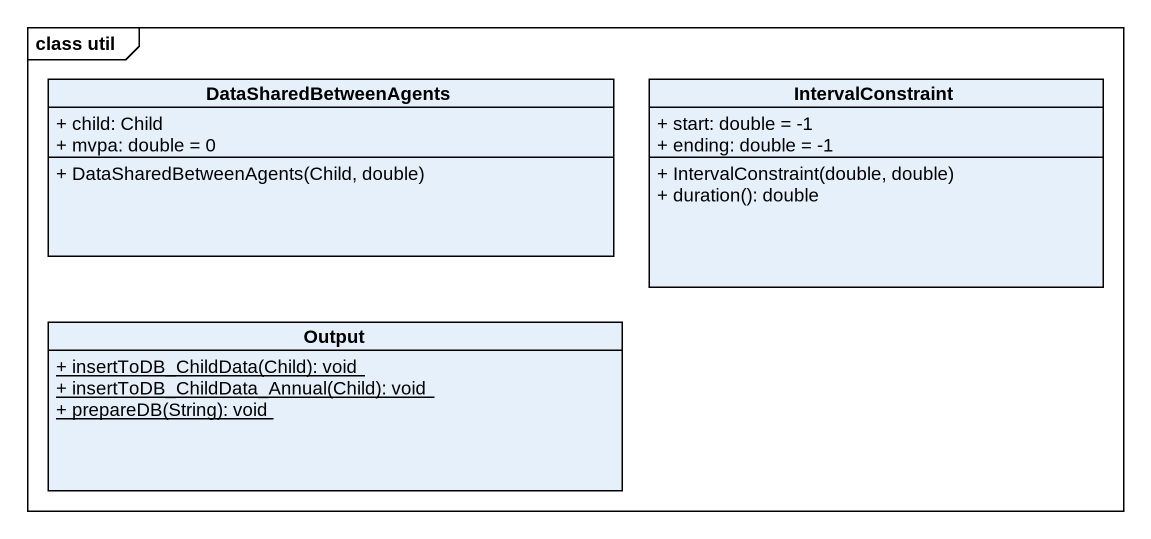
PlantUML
@startuml
mainframe class util
hide circle
hide empty members
skinparam classAttributeIconSize 0
class DataSharedBetweenAgents {
  + child: Child
  + mvpa: double = 0
  + DataSharedBetweenAgents(Child, double)
}
class IntervalConstraint {
  + start: double = -1
  + ending: double = -1
  + IntervalConstraint(double, double)
  + duration(): double
}
class Output {
  {static} + insertToDB_ChildData(Child): void
  {static} + insertToDB_ChildData_Annual(Child): void
  {static} + prepareDB(String): void
}
@enduml
